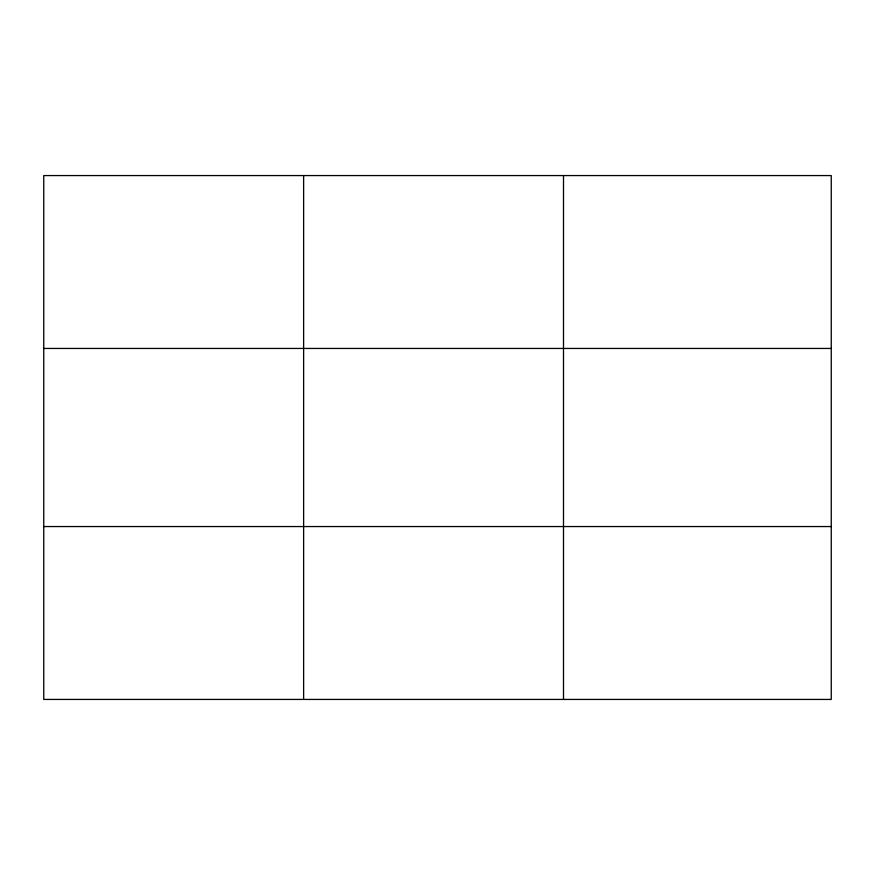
<?xml version="1.0" encoding="UTF-8"?>
<svg xmlns="http://www.w3.org/2000/svg" width="875" height="875" viewBox="0 0 875 875"><rect width="100%" height="100%" fill="white"/><g stroke="black" fill="none" stroke-linecap="round" stroke-linejoin="round"><path stroke-width="1.31" d="M303.625 699.431L303.625 175.569M563.5 699.431L563.5 175.569M831.25 348.447L831.25 175.569L43.75 175.569L43.75 699.431L831.25 699.431L831.25 348.447L43.75 348.447M43.75 526.553L831.25 526.553"/></g></svg>
